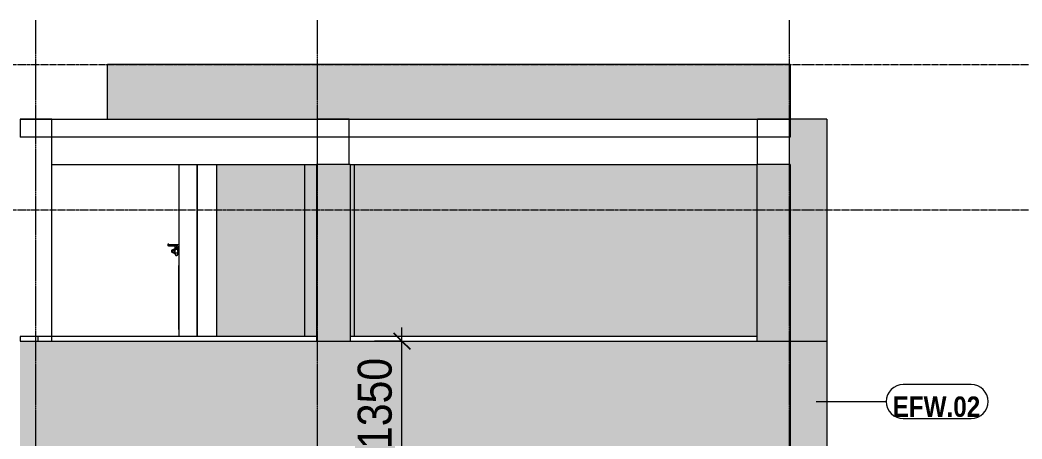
# Model space of a CAD drawing. Header units: millimetres. Extents: x 1240 to 198004, y -7796 to 35300.
# Drawn here: x 69762 to 80798, y 29671 to 34292 of the extents above; entities that cross this region are included whole.
import ezdxf

# ---------------------------------------------------------------- set-up
doc = ezdxf.new("R2010")
doc.units = ezdxf.units.MM
doc.linetypes.add('Centre', pattern=[31.75, 6.35, -4.7625, 15.875, -4.7625])
doc.linetypes.add('Grid Line', pattern=[22.225, 12.7, -3.175, 3.175, -3.175])
for name, color, linetype, lineweight in [('0-1', 7, 'Continuous', 5), ('A-ANNO-DIMS', 211, 'Continuous', 9), ('A-ANNO-DIMS-150', 211, 'Continuous', 9), ('A-DOOR', 31, 'Continuous', 9), ('A-FLOR-2', 7, 'Continuous', 9), ('A-FLOR-LEVL-2', 51, 'Centre', 9), ('A-WALL', 113, 'Continuous', 9), ('A-WALL-IDEN', 211, 'Continuous', 9), ('A-WALL-PATT-3', 111, 'Continuous', 5), ('A-WALL-PATT-4', 111, 'Continuous', 9), ('I-WALL', 2, 'Continuous', 9), ('S-BEAM-3', 7, 'Continuous', 9), ('S-COLS', 52, 'Continuous', 9), ('S-COLS-1', 7, 'Continuous', 9), ('S-GRID-1', 1, 'Grid Line', 9)]:
    doc.layers.add(name, color=color, linetype=linetype, lineweight=lineweight)
doc.styles.add('Arial_B', font='arialbd.ttf', dxfattribs={"width": 0.85, "height": 225})
doc.styles.add('UTM Avo', font='', dxfattribs={"width": 0.9, "height": 375})
doc.styles.get('UTM Avo').set_extended_font_data('UTM Avo')
doc.dimstyles.new('1_Dim_chi_tiet_2_5', dxfattribs={"dimscale": 304.8, "dimtxt": 374.737856, "dimasz": 0.590551, "dimexe": 0.492126, "dimexo": 0.0625, "dimgap": 0.049213, "dimtad": 1, "dimdec": 0, "dimrnd": 5, "dimzin": 0, "dimdsep": 46, "dimtxsty": 'UTM Avo', "dimblk1": 'OBLIQUE', "dimblk2": 'OBLIQUE', "dimsah": 1, "dimcen": 0.09, "dimdle": 0.492126, "dimazin": 0, "dimtfac": 1, "dimtdec": 4, "dimtix": 1, "dimtmove": 0, "dimatfit": 3, "dimfxl": 0.984252, "dimfxlon": 1, "dimtvp": 1, "dimtolj": 1, "dimtzin": 0, "dimarcsym": 2})

# ---------------------------------------------------------------- blocks, each defined once
blk = doc.blocks.new('NCV_TKTC_KET CAU_rvt-1-TKCS_MẶT ĐỨNG NỘI KHU 1')
at = {"layer": 'A-FLOR-2'}
for p, q in [((69762, 33200), (69762, 33000)), ((69762, 33200), (78237, 33200)), ((78237, 33200), (78237, 33000)), ((78237, 33000), (69762, 33000))]:
    blk.add_line(p, q, dxfattribs=at)
at = {"layer": 'S-BEAM-3'}
for p, q in [((70112, 32700), (73027, 32700)), ((73397, 32700), (77877, 32700))]:
    blk.add_line(p, q, dxfattribs=at)
at = {"layer": 'S-COLS-1'}
for p, q in [((70112, 33200), (69762, 33200)), ((70112, 30750), (70112, 33200)), ((73037, 32700), (73037, 33200)), ((73387, 33200), (73037, 33200)), ((73387, 32700), (73387, 33200)), ((77887, 32700), (77887, 33200)), ((78237, 33200), (77887, 33200)), ((78237, 32700), (78237, 33200))]:
    blk.add_line(p, q, dxfattribs=at)
blk = doc.blocks.new('FD_01 - FD_01-1200x2200mm-1787917-TKCS_MẶT ĐỨNG NỘI KHU 1')
at = {"layer": 'A-DOOR'}
for p, q in [((71388, 31818), (71388, 31815)), ((71389, 31818), (71389, 31818)), ((71389, 31818), (71397, 31818)), ((71389, 31815), (71389, 31815)), ((71389, 31815), (71397, 31815)), ((71390, 31820), (71390, 31818)), ((71402, 31820), (71390, 31820)), ((71390, 31820), (71402, 31820)), ((71390, 31814), (71390, 31800)), ((71390, 31814), (71394, 31814)), ((71394, 31800), (71390, 31800)), ((71391, 31815), (71391, 31814)), ((71394, 31814), (71403, 31814)), ((71402, 31800), (71394, 31800)), ((71396, 31818), (71399, 31818)), ((71399, 31818), (71396, 31818)), ((71398, 31818), (71396, 31818)), ((71396, 31818), (71398, 31818)), ((71396, 31815), (71399, 31815)), ((71399, 31815), (71396, 31815)), ((71399, 31815), (71396, 31815)), ((71396, 31815), (71399, 31815)), ((71398, 31818), (71397, 31818)), ((71397, 31818), (71398, 31818)), ((71398, 31815), (71397, 31815)), ((71397, 31815), (71398, 31815)), ((71398, 31818), (71449, 31818)), ((71398, 31815), (71449, 31815)), ((71448, 31812), (71398, 31812)), ((71398, 31802), (71448, 31802)), ((71401, 31814), (71401, 31815)), ((71401, 31809), (71401, 31811)), ((71401, 31805), (71401, 31807)), ((71402, 31818), (71402, 31820)), ((71403, 31814), (71402, 31814)), ((71402, 31814), (71404, 31814)), ((71402, 31814), (71402, 31800)), ((71404, 31800), (71402, 31800)), ((71403, 31800), (71403, 31814)), ((71403, 31811), (71403, 31811)), ((71403, 31811), (71405, 31811)), ((71405, 31804), (71403, 31804)), ((71403, 31804), (71403, 31804)), ((71405, 31811), (71405, 31804)), ((71425, 31814), (71423, 31814)), ((71423, 31814), (71425, 31814)), ((71491, 31814), (71425, 31814)), ((71452, 31813), (71448, 31813)), ((71448, 31801), (71452, 31801)), ((71449, 31818), (71450, 31818)), ((71449, 31815), (71450, 31815)), ((71450, 31818), (71475, 31818)), ((71450, 31815), (71475, 31815)), ((71452, 31800), (71480, 31800)), ((71500, 31798), (71470, 31798)), ((71470, 31785), (71470, 31793)), ((71475, 31818), (71477, 31818)), ((71475, 31815), (71477, 31815)), ((71480, 31798), (71475, 31798)), ((71476, 31818), (71476, 31818)), ((71476, 31818), (71476, 31818)), ((71476, 31815), (71476, 31815)), ((71476, 31815), (71476, 31815)), ((71477, 31818), (71506, 31818)), ((71477, 31815), (71506, 31815)), ((71480, 31801), (71480, 31798)), ((71484, 31798), (71480, 31798)), ((71480, 31798), (71480, 31798)), ((71481, 31801), (71481, 31798)), ((71481, 31798), (71482, 31798)), ((71482, 31798), (71481, 31798)), ((71481, 31798), (71484, 31798)), ((71484, 31814), (71488, 31814)), ((71488, 31801), (71484, 31801)), ((71491, 31798), (71484, 31798)), ((71484, 31798), (71490, 31798)), ((71485, 31814), (71487, 31814)), ((71487, 31801), (71485, 31801)), ((71487, 31814), (71489, 31814)), ((71489, 31801), (71487, 31801)), ((71489, 31814), (71488, 31814)), ((71488, 31801), (71488, 31814)), ((71488, 31814), (71489, 31814)), ((71488, 31801), (71488, 31814)), ((71488, 31801), (71489, 31801)), ((71489, 31814), (71493, 31814)), ((71489, 31801), (71489, 31814)), ((71493, 31801), (71489, 31801)), ((71490, 31798), (71489, 31798)), ((71490, 31798), (71490, 31814)), ((71491, 31814), (71493, 31814)), ((71493, 31814), (71491, 31814)), ((71491, 31798), (71491, 31814)), ((71496, 31798), (71491, 31798)), ((71491, 31798), (71491, 31798)), ((71493, 31801), (71493, 31814)), ((71500, 31793), (71500, 31785)), ((71506, 31815), (71506, 31818)), ((71435, 31731), (71435, 31754)), ((71436, 31756), (71451, 31765)), ((71451, 31720), (71436, 31729)), ((71444, 31742), (71450, 31752)), ((71450, 31732), (71444, 31742)), ((71450, 31752), (71461, 31752)), ((71461, 31732), (71450, 31732)), ((71452, 31765), (71496, 31765)), ((71496, 31720), (71452, 31720)), ((71461, 31752), (71467, 31742)), ((71467, 31742), (71461, 31732)), ((71465, 31772), (71465, 31765)), ((71466, 31772), (71465, 31772)), ((71465, 31772), (71480, 31772)), ((71465, 31720), (71465, 31712)), ((71466, 31712), (71479, 31696)), ((71470, 31776), (71470, 31782)), ((71470, 31782), (71485, 31782)), ((71485, 31776), (71470, 31776)), ((71475, 31784), (71482, 31784)), ((71475, 31782), (71475, 31784)), ((71475, 31774), (71475, 31776)), ((71479, 31774), (71475, 31774)), ((71476, 31774), (71476, 31772)), ((71477, 31774), (71476, 31774)), ((71476, 31774), (71476, 31774)), ((71476, 31774), (71477, 31774)), ((71483, 31774), (71479, 31774)), ((71479, 31774), (71483, 31774)), ((71482, 31774), (71479, 31774)), ((71479, 31697), (71481, 31697)), ((71481, 31697), (71479, 31697)), ((71480, 31772), (71504, 31772)), ((71488, 31696), (71481, 31696)), ((71481, 31696), (71488, 31696)), ((71482, 31784), (71492, 31784)), ((71482, 31782), (71482, 31784)), ((71482, 31774), (71482, 31776)), ((71487, 31774), (71482, 31774)), ((71483, 31774), (71487, 31774)), ((71487, 31774), (71483, 31774)), ((71485, 31782), (71500, 31782)), ((71500, 31776), (71485, 31776)), ((71487, 31774), (71491, 31774)), ((71494, 31774), (71487, 31774)), ((71492, 31774), (71487, 31774)), ((71489, 31697), (71490, 31697)), ((71490, 31697), (71489, 31697)), ((71491, 31774), (71494, 31774)), ((71491, 31696), (71504, 31712)), ((71492, 31784), (71495, 31784)), ((71492, 31782), (71492, 31784)), ((71492, 31774), (71492, 31776)), ((71494, 31774), (71492, 31774)), ((71494, 31772), (71494, 31774)), ((71494, 31774), (71494, 31774)), ((71495, 31774), (71494, 31774)), ((71495, 31782), (71495, 31784)), ((71495, 31774), (71495, 31776)), ((71496, 31765), (71499, 31765)), ((71499, 31720), (71496, 31720)), ((71504, 31765), (71499, 31765)), ((71499, 31765), (71500, 31765)), ((71499, 31720), (71504, 31720)), ((71500, 31720), (71499, 31720)), ((71500, 31782), (71500, 31776)), ((71512, 31765), (71500, 31765)), ((71500, 31720), (71512, 31720)), ((71501, 31762), (71501, 31723)), ((71504, 31765), (71504, 31772)), ((71504, 31772), (71504, 31772)), ((71504, 31765), (71504, 31765)), ((71504, 31712), (71504, 31720)), ((71504, 31720), (71504, 31720)), ((71510, 31585), (71512, 31585)), ((71510, 30880), (71510, 31585)), ((71512, 30880), (71510, 30880))]:
    blk.add_line(p, q, dxfattribs=at)
at = {"layer": 'A-DOOR', "flags": 128}
for points in [[(71405, 31811), (71406, 31811), (71407, 31810), (71407, 31810), (71408, 31809), (71408, 31808), (71408, 31807)], [(71408, 31807), (71408, 31807), (71408, 31806), (71407, 31805), (71407, 31805), (71406, 31804), (71405, 31804)], [(71466, 31712), (71466, 31712), (71466, 31712), (71466, 31712), (71466, 31712), (71466, 31712), (71466, 31712), (71466, 31712), (71466, 31712), (71466, 31712), (71465, 31712), (71465, 31712), (71465, 31712), (71465, 31712), (71465, 31712), (71465, 31712), (71465, 31712), (71465, 31712), (71465, 31712)], [(71479, 31696), (71479, 31696), (71479, 31696), (71479, 31696), (71479, 31696), (71479, 31696), (71479, 31696), (71479, 31696), (71479, 31696), (71479, 31696), (71479, 31696), (71479, 31696), (71479, 31696), (71479, 31696), (71479, 31696), (71479, 31696), (71479, 31696), (71479, 31696), (71479, 31696), (71479, 31696), (71479, 31696), (71479, 31696), (71479, 31696)], [(71490, 31696), (71490, 31696), (71490, 31696), (71490, 31696), (71490, 31696), (71490, 31696), (71490, 31696), (71490, 31696), (71490, 31696), (71490, 31696), (71490, 31696), (71490, 31696), (71490, 31696), (71490, 31696), (71490, 31696), (71490, 31696), (71489, 31696), (71489, 31696), (71489, 31696), (71489, 31696), (71489, 31696), (71489, 31696), (71488, 31696), (71488, 31696), (71488, 31696), (71488, 31696), (71488, 31696), (71488, 31696), (71487, 31696), (71487, 31696), (71487, 31696), (71487, 31696), (71487, 31696), (71486, 31696), (71486, 31696), (71486, 31696), (71486, 31696), (71485, 31696), (71485, 31696), (71485, 31696), (71485, 31696), (71485, 31696), (71484, 31696), (71484, 31696), (71484, 31696), (71484, 31696), (71483, 31696), (71483, 31696), (71483, 31696), (71483, 31696), (71483, 31696), (71482, 31696), (71482, 31696), (71482, 31696), (71482, 31696), (71482, 31696), (71481, 31696), (71481, 31696), (71481, 31696), (71481, 31696), (71481, 31696), (71481, 31696), (71481, 31696), (71480, 31696), (71480, 31696), (71480, 31696), (71480, 31696), (71480, 31696), (71480, 31696), (71480, 31696), (71480, 31696), (71480, 31696), (71480, 31696), (71479, 31696), (71479, 31696), (71479, 31696), (71479, 31696), (71479, 31696), (71479, 31696)], [(71479, 31696), (71479, 31696), (71479, 31696), (71479, 31696), (71479, 31696), (71479, 31696), (71480, 31696), (71480, 31696), (71480, 31696), (71480, 31696), (71480, 31696), (71480, 31696), (71480, 31696), (71480, 31696), (71480, 31696), (71480, 31696), (71480, 31696), (71481, 31696), (71481, 31696), (71481, 31696), (71481, 31696), (71481, 31696), (71481, 31696), (71482, 31696), (71482, 31696), (71482, 31696), (71482, 31696), (71482, 31696), (71483, 31696), (71483, 31696), (71483, 31696), (71483, 31696), (71483, 31696), (71484, 31696), (71484, 31696), (71484, 31696), (71484, 31696), (71484, 31696), (71485, 31696), (71485, 31696), (71485, 31696), (71485, 31696), (71486, 31696), (71486, 31696), (71486, 31696), (71486, 31696), (71486, 31696), (71487, 31696), (71487, 31696), (71487, 31696), (71487, 31696), (71487, 31696), (71488, 31696), (71488, 31696), (71488, 31696), (71488, 31696), (71488, 31696), (71489, 31696), (71489, 31696), (71489, 31696), (71489, 31696), (71489, 31696), (71489, 31696), (71489, 31696), (71490, 31696), (71490, 31696), (71490, 31696), (71490, 31696), (71490, 31696), (71490, 31696), (71490, 31696), (71490, 31696), (71490, 31696), (71490, 31696), (71490, 31696), (71490, 31696), (71490, 31696), (71490, 31696), (71490, 31696)], [(71491, 31696), (71491, 31696), (71491, 31696), (71491, 31696), (71491, 31696), (71491, 31696), (71491, 31696), (71491, 31696), (71491, 31696), (71491, 31696), (71491, 31696), (71491, 31696), (71491, 31696), (71491, 31696), (71491, 31696), (71491, 31696), (71491, 31696), (71491, 31696), (71491, 31696), (71491, 31696), (71491, 31696), (71491, 31696), (71490, 31696)], [(71500, 31765), (71500, 31765), (71500, 31764), (71501, 31764), (71501, 31763), (71501, 31763), (71501, 31762)], [(71501, 31762), (71501, 31763), (71501, 31763), (71501, 31764), (71500, 31764), (71500, 31765), (71500, 31765), (71500, 31765)], [(71501, 31723), (71501, 31722), (71501, 31722), (71501, 31721), (71500, 31721), (71500, 31720), (71500, 31720)], [(71500, 31720), (71500, 31720), (71500, 31720), (71500, 31721), (71501, 31721), (71501, 31722), (71501, 31722), (71501, 31723)], [(71504, 31712), (71504, 31712), (71504, 31712), (71504, 31712), (71504, 31712), (71504, 31712), (71504, 31712), (71504, 31712), (71504, 31712), (71504, 31712), (71504, 31712), (71504, 31712), (71504, 31712), (71504, 31712), (71504, 31712), (71504, 31712), (71504, 31712), (71504, 31712), (71504, 31712)]]:
    blk.add_lwpolyline(points, dxfattribs=at)
at = {"layer": 'A-DOOR'}
for centre, radius, start, end in [((71437, 31754), 2, 119.1975, 180), ((71437, 31731), 2, 180, 240.8025), ((71456, 31742), 17, 0, 180), ((71456, 31742), 16.5, 0, 180), ((71456, 31742), 17, 180, 0), ((71456, 31742), 16.5, 180, 0), ((71452, 31763), 2, 90, 119.1975), ((71452, 31722), 2, 240.8025, 270), ((71456, 31742), 17, 60, 75), ((71456, 31742), 17, 285, 300)]:
    blk.add_arc(centre, radius, start, end, dxfattribs=at)
for centre, major_axis, ratio, start_param, end_param in [((71398, 31807), (0, 5), 0.965835, 5.402701, 5.632805), ((71398, 31807), (0, 5), 0.965835, 3.791973, 4.022077), ((71402, 31807), (0, 7), 0.259156, 6.021386, 6.283185), ((71402, 31807), (0, 2.5), 0.259156, 0.261799, 0.523599), ((71402, 31807), (0, 2.5), 0.259156, 0.261799, 0.523599), ((71402, 31807), (0, 2.5), 0.259156, 1.832596, 2.879793), ((71402, 31807), (0, 2.5), 0.259156, 1.832596, 2.879793), ((71402, 31807), (0, 7), 0.259156, 3.141593, 3.403392), ((71404, 31807), (0, 2.5), 0.259156, 4.712389, 7.853982), ((71404, 31807), (0, 2.5), 0.259156, 1.570796, 4.712389), ((71404, 31807), (0, 7), 0.259156, 4.712389, 6.283185), ((71404, 31807), (0, 7), 0.259156, 3.141593, 4.712389), ((71448, 31807), (0, 6), 0.965835, 4.712389, 6.806784), ((71448, 31807), (0, 6), 0.965835, 2.617994, 4.712389), ((71448, 31807), (0, 5), 0.965835, 4.712389, 6.544985), ((71448, 31807), (0, 5), 0.965835, 2.879793, 4.712389), ((71452, 31807), (0, 7), 0.965835, 0.261799, 0.785398), ((71452, 31807), (0, 7), 0.965835, 2.356194, 4.712389), ((71452, 31807), (0, 6), 0.965835, 4.712389, 6.806784), ((71452, 31807), (0, 6), 0.965835, 2.617994, 4.712389), ((71452, 31807), (0, 7), 0.965835, 4.712389, 6.021386), ((71470, 31786), (0, 12), 0.000349, 0, 0.959931), ((71480, 31807), (0, 7), 0.965835, 5.776005, 6.536775), ((71480, 31807), (0, 7), 0.965835, 2.888003, 3.648773), ((71486, 31807), (0, 6.79), 0.259156, 0.291061, 0.547008), ((71486, 31807), (0, 6.79), 0.259156, 2.594585, 2.850532), ((71488, 31807), (0, 6.79), 0.259156, 0.291061, 1.058902), ((71488, 31807), (0, 6.79), 0.259156, 2.082691, 2.850532), ((71488, 31807), (0, 2.5), 0.259156, 4.712389, 7.853982), ((71488, 31807), (0, 2.5), 0.259156, 1.570796, 4.712389), ((71500, 31786), (0, 12), 0.000349, 0, 0.959931), ((71470, 31788), (0, 6), 0.000349, 3.141593, 4.101524), ((71500, 31788), (0, 6), 0.000349, 3.141593, 4.101524)]:
    blk.add_ellipse(centre, major_axis=major_axis, ratio=ratio, start_param=start_param, end_param=end_param, dxfattribs=at)
for points, knots in [([(71487, 31807), (71487, 31808), (71487, 31808), (71487, 31809), (71486, 31809), (71486, 31809), (71486, 31810), (71486, 31810), (71486, 31810), (71486, 31810), (71486, 31811), (71486, 31811), (71486, 31811), (71486, 31811), (71486, 31812), (71486, 31812), (71485, 31812), (71485, 31812), (71485, 31812), (71485, 31813), (71485, 31813), (71484, 31813), (71484, 31813), (71484, 31814)], [0, 0, 0, 0, 0.1, 0.15, 0.2, 0.25, 0.3, 0.35, 0.375, 0.4, 0.425, 0.45, 0.5, 0.55, 0.575, 0.6, 0.625, 0.65, 0.7, 0.75, 0.8, 0.9, 1, 1, 1, 1]), ([(71484, 31801), (71484, 31801), (71484, 31802), (71485, 31802), (71485, 31802), (71485, 31803), (71485, 31803), (71485, 31803), (71486, 31803), (71486, 31803), (71486, 31804), (71486, 31804), (71486, 31804), (71486, 31804), (71486, 31805), (71486, 31805), (71486, 31805), (71486, 31805), (71486, 31806), (71486, 31806), (71487, 31806), (71487, 31807), (71487, 31807), (71487, 31807)], [0, 0, 0, 0, 0.1, 0.2, 0.25, 0.3, 0.35, 0.375, 0.4, 0.425, 0.45, 0.5, 0.55, 0.575, 0.6, 0.625, 0.65, 0.7, 0.75, 0.8, 0.85, 0.9, 1, 1, 1, 1]), ([(71500, 31752), (71500, 31753), (71500, 31755), (71500, 31757), (71500, 31758), (71500, 31759), (71500, 31759), (71500, 31758), (71499, 31758), (71499, 31756), (71499, 31755), (71499, 31755)], [0, 0, 0, 0, 0.2, 0.3, 0.4, 0.5, 0.6, 0.7, 0.8, 0.9, 1, 1, 1, 1]), ([(71499, 31755), (71499, 31756), (71499, 31757), (71500, 31758), (71500, 31759), (71500, 31759), (71500, 31758), (71500, 31757), (71500, 31755), (71500, 31754), (71500, 31753), (71500, 31752)], [0, 0, 0, 0, 0.2, 0.3, 0.4, 0.5, 0.6, 0.7, 0.8, 0.9, 1, 1, 1, 1]), ([(71499, 31749), (71499, 31748), (71499, 31747), (71500, 31746), (71500, 31745), (71500, 31745), (71500, 31746), (71500, 31747), (71500, 31749), (71500, 31750), (71500, 31751), (71500, 31752)], [0, 0, 0, 0, 0.2, 0.3, 0.4, 0.5, 0.6, 0.7, 0.8, 0.9, 1, 1, 1, 1]), ([(71500, 31752), (71500, 31751), (71500, 31749), (71500, 31747), (71500, 31746), (71500, 31745), (71500, 31745), (71500, 31746), (71499, 31746), (71499, 31748), (71499, 31749), (71499, 31749)], [0, 0, 0, 0, 0.2, 0.3, 0.4, 0.5, 0.6, 0.7, 0.8, 0.9, 1, 1, 1, 1]), ([(71500, 31733), (71500, 31734), (71500, 31736), (71500, 31738), (71500, 31739), (71500, 31740), (71500, 31740), (71500, 31739), (71499, 31739), (71499, 31737), (71499, 31736), (71499, 31736)], [0, 0, 0, 0, 0.2, 0.3, 0.4, 0.5, 0.6, 0.7, 0.8, 0.9, 1, 1, 1, 1]), ([(71499, 31736), (71499, 31737), (71499, 31738), (71500, 31739), (71500, 31740), (71500, 31740), (71500, 31739), (71500, 31738), (71500, 31736), (71500, 31735), (71500, 31734), (71500, 31733)], [0, 0, 0, 0, 0.2, 0.3, 0.4, 0.5, 0.6, 0.7, 0.8, 0.9, 1, 1, 1, 1]), ([(71499, 31730), (71499, 31729), (71499, 31728), (71500, 31727), (71500, 31726), (71500, 31726), (71500, 31727), (71500, 31728), (71500, 31730), (71500, 31731), (71500, 31732), (71500, 31733)], [0, 0, 0, 0, 0.2, 0.3, 0.4, 0.5, 0.6, 0.7, 0.8, 0.9, 1, 1, 1, 1]), ([(71500, 31733), (71500, 31732), (71500, 31730), (71500, 31728), (71500, 31727), (71500, 31726), (71500, 31726), (71500, 31727), (71499, 31727), (71499, 31729), (71499, 31730), (71499, 31730)], [0, 0, 0, 0, 0.2, 0.3, 0.4, 0.5, 0.6, 0.7, 0.8, 0.9, 1, 1, 1, 1])]:
    blk.add_open_spline(points, degree=3, knots=knots, dxfattribs=at)
for points in [[(71499, 31755), (71499, 31754), (71499, 31754), (71499, 31753)], [(71499, 31752), (71499, 31752), (71499, 31753), (71499, 31754), (71499, 31755)], [(71499, 31749), (71499, 31750), (71499, 31751), (71499, 31751), (71499, 31752)], [(71499, 31751), (71499, 31750), (71499, 31750), (71499, 31749)], [(71499, 31736), (71499, 31735), (71499, 31735), (71499, 31734)], [(71499, 31733), (71499, 31734), (71499, 31734), (71499, 31735), (71499, 31736)], [(71499, 31730), (71499, 31731), (71499, 31732), (71499, 31732), (71499, 31733)], [(71499, 31732), (71499, 31731), (71499, 31731), (71499, 31730)]]:
    blk.add_open_spline(points, degree=3, dxfattribs=at)
blk = doc.blocks.new('G1_SOF - BO TRU - 200x200-3061822-TKCS_MẶT ĐỨNG NỘI KHU 1')
at = {"layer": 'S-COLS'}
for p, q in [((69762, 30800), (69762, 30750)), ((69962, 30800), (69762, 30800)), ((69962, 30750), (69962, 30800))]:
    blk.add_line(p, q, dxfattribs=at)
blk = doc.blocks.new('CTL_WALL TAG NO MARK - 10-2062273-TKCS_MẶT ĐỨNG NỘI KHU 1')
at = {"layer": 'A-WALL-IDEN'}
for p, q in [((16489, 30459), (15741, 30459)), ((15741, 30084), (16489, 30084))]:
    blk.add_line(p, q, dxfattribs=at)
for centre, radius, start, end in [((15741, 30272), 188, 90, 270), ((16489, 30272), 187, 270, 90)]:
    blk.add_arc(centre, radius, start, end, dxfattribs=at)
blk = doc.blocks.new('DIMBLOCK53-TKCS_MẶT ĐỨNG NỘI KHU 1')
at = {"layer": 'A-ANNO-DIMS-150', "lineweight": 25}
for p, q in [((73968, 30750), (73878, 30840)), ((73968, 30750), (74058, 30660)), ((73968, 29400), (73878, 29490)), ((73968, 29400), (74058, 29310))]:
    blk.add_line(p, q, dxfattribs=at)
at = {"layer": 'A-ANNO-DIMS-150'}
for p, q in [((73968, 29400), (73968, 30900)), ((73668, 30750), (74118, 30750)), ((73968, 30750), (73668, 30750)), ((73668, 29400), (74118, 29400)), ((73968, 29400), (73668, 29400))]:
    blk.add_line(p, q, dxfattribs=at)
at = {"layer": 'A-ANNO-DIMS-150', "color": 0, "insert": (73481, 29561), "char_height": 375, "width": 1232.47, "attachment_point": 1, "rotation": 90, "line_spacing_factor": 1.110334, "style": 'UTM Avo'}
blk.add_mtext('1350', dxfattribs=at)
blk = doc.blocks.new('_Oblique')
at = {"color": 0, "linetype": 'ByBlock', "lineweight": -2}
blk.add_line((-0.5, -0.5), (0.5, 0.5), dxfattribs=at)

msp = doc.modelspace()

# ---------------------------------------------------------------- hatches: boundary and pattern name
at = {"layer": 'A-WALL-PATT-3'}
for points in [[(70736.9, 33200), (70736.9, 33800), (70726.9, 33800), (70726.9, 33200)], [(71926.9, 33200), (78235.3, 33200), (78235.3, 33800), (70736.9, 33800), (70736.9, 33200), (70955.1, 33200)], [(78236.9, 33000), (78245.3, 33000), (78245.3, 33800), (78235.3, 33800), (78236.9, 33200)], [(78246.9, 30750), (78638.6, 30750), (78638.6, 33200), (78245.3, 33200), (78245.3, 33000), (78236.9, 33000), (78236.9, 32700), (78246.9, 32700), (78246.9, 30751.6)], [(78648.6, 30750), (78648.6, 33200), (78638.6, 33200), (78638.6, 30750)], [(72886.9, 30800), (72886.9, 32700), (71926.9, 32700), (71926.9, 30800), (72246.8, 30800)], [(72886.9, 30800), (72896.9, 30800), (72896.9, 32700), (72886.9, 32700), (72886.9, 31406.2)], [(73386.9, 30750), (73386.9, 32700), (73026.9, 32700), (73026.9, 30750)], [(73396.9, 30750), (73396.9, 32700), (73386.9, 32700), (73386.9, 30750)], [(77413.5, 30800), (77876.9, 30800), (77876.9, 32700), (73446.9, 32700), (73446.9, 30800), (75303, 30800)], [(78236.9, 30750), (78236.9, 32700), (77876.9, 32700), (77876.9, 30750)], [(78246.9, 30750), (78246.9, 32700), (78236.9, 32700), (78236.9, 30750)], [(72246.8, 29350), (78236.9, 29350), (78236.9, 30750), (69761.9, 30750), (69761.9, 29350), (70955.1, 29350)], [(78246.9, 29350), (78246.9, 30750), (78236.9, 30750), (78236.9, 29350)], [(78246.9, 29350), (78638.6, 29350), (78638.6, 30750), (78246.9, 30750), (78246.9, 29400)], [(78648.6, 29350), (78648.6, 30750), (78638.6, 30750), (78638.6, 29350)]]:
    msp.add_hatch(color=256, dxfattribs=at).paths.add_polyline_path(points)
at = {"layer": 'A-WALL-PATT-4'}
h = msp.add_hatch(color=256, dxfattribs=at)
h.paths.add_polyline_path([(73026.9, 30800), (73026.9, 32700), (72896.9, 32700), (72896.9, 30800)])
h.paths.add_polyline_path([(73396.9, 30800), (73446.9, 30800), (73446.9, 32700), (73396.9, 32700), (73396.9, 31406.2)])

# ---------------------------------------------------------------- linework, layer by layer
at = {"layer": 'A-FLOR-LEVL-2'}
for p, q in [((1240.2, 33800), (91585, 33800)), ((1240.2, 32200), (91585, 32200))]:
    msp.add_line(p, q, dxfattribs=at)
at = {"layer": 'A-WALL'}
for p, q in [((71711.9, 32700), (71711.9, 30800)), ((73396.9, 32700), (73026.9, 32700)), ((73026.9, 32700), (73026.9, 30750)), ((73396.9, 32700), (73396.9, 30750)), ((78246.9, 32700), (77876.9, 32700)), ((77876.9, 32700), (77876.9, 30750)), ((78246.9, 32700), (78246.9, 30750)), ((73026.9, 30800), (69961.9, 30800)), ((77876.9, 30800), (73396.9, 30800))]:
    msp.add_line(p, q, dxfattribs=at)
at = {"layer": 'A-WALL-IDEN'}
msp.add_line((78530.3, 30085.2), (79304.2, 30083.7), dxfattribs=at)
at = {"layer": 'I-WALL'}
for p, q in [((70726.9, 33200), (70726.9, 33800)), ((78245.3, 33800), (70726.9, 33800)), ((78245.3, 33800), (78245.3, 33000)), ((78648.6, 33200), (78245.3, 33200)), ((78648.6, 33200), (78648.6, 29350)), ((78245.3, 33000), (78236.9, 33000)), ((71926.9, 32700), (71926.9, 30800)), ((72896.9, 32700), (72896.9, 30800)), ((73446.9, 30800), (73446.9, 32700)), ((69761.9, 30750), (78648.6, 30750)), ((78246.9, 30750), (78246.9, 29350))]:
    msp.add_line(p, q, dxfattribs=at)
at = {"layer": 'S-COLS'}
for p, q in [((71511.9, 32700), (71511.9, 30800)), ((71711.9, 30800), (71711.9, 32700))]:
    msp.add_line(p, q, dxfattribs=at)
at = {"layer": 'S-GRID-1'}
for p, q in [((69936.9, 30542.5), (69936.9, 34292.5)), ((73036.9, 30542.5), (73036.9, 34292.5)), ((78236.9, 30542.5), (78236.9, 34292.5)), ((69936.9, -2695.9), (69936.9, 30542.5)), ((73036.9, -2695.9), (73036.9, 30542.5)), ((78236.9, -2695.9), (78236.9, 30542.5))]:
    msp.add_line(p, q, dxfattribs=at)

# ---------------------------------------------------------------- block references
at = {"layer": '0-1'}
msp.add_blockref('NCV_TKTC_KET CAU_rvt-1-TKCS_MẶT ĐỨNG NỘI KHU 1', (0, 0), dxfattribs=at)
at = {"layer": 'A-DOOR'}
msp.add_blockref('FD_01 - FD_01-1200x2200mm-1787917-TKCS_MẶT ĐỨNG NỘI KHU 1', (0, 0), dxfattribs=at)
at = {"layer": 'A-WALL-IDEN'}
msp.add_blockref('CTL_WALL TAG NO MARK - 10-2062273-TKCS_MẶT ĐỨNG NỘI KHU 1', (63750.7, -188), dxfattribs=at)
at = {"layer": 'S-COLS'}
msp.add_blockref('G1_SOF - BO TRU - 200x200-3061822-TKCS_MẶT ĐỨNG NỘI KHU 1', (0, 0), dxfattribs=at)

# ---------------------------------------------------------------- texts
at = {"layer": 'A-WALL-IDEN', "insert": (79856.2, 30025.7), "char_height": 225, "width": 995.775, "attachment_point": 5, "line_spacing_factor": 0.936439, "style": 'Arial_B'}
msp.add_mtext('\\pt6.37425,12.75075,19.125,25.49925,31.87575,38.25,44.62425,51.00075,57.375,63.74925,70.12575,76.5,82.87425,89.25075,95.625,101.99925,108.37575,114.75,121.12425,127.50075,133.875,140.24925,146.62575,153,159.37425,165.75075,172.125,178.49925,184.87575,191.25,197.62425,204.00075;EFW.02', dxfattribs=at)

# ---------------------------------------------------------------- dimensions: what is measured, and where the dimension line sits
at = {"layer": 'A-ANNO-DIMS'}
dim = msp.add_linear_dim(base=(73968.4, 30750), p1=(73668.4, 29400), p2=(73668.4, 30750), angle=90, dimstyle='1_Dim_chi_tiet_2_5', override={"dimpost": '<>', "dimfxl": 1350}, dxfattribs=at)
dim.commit()
dim.dimension.update_dxf_attribs({"geometry": 'DIMBLOCK53-TKCS_MẶT ĐỨNG NỘI KHU 1', "text_midpoint": (73759.3, 30075)})

doc.saveas('drawing.dxf')
